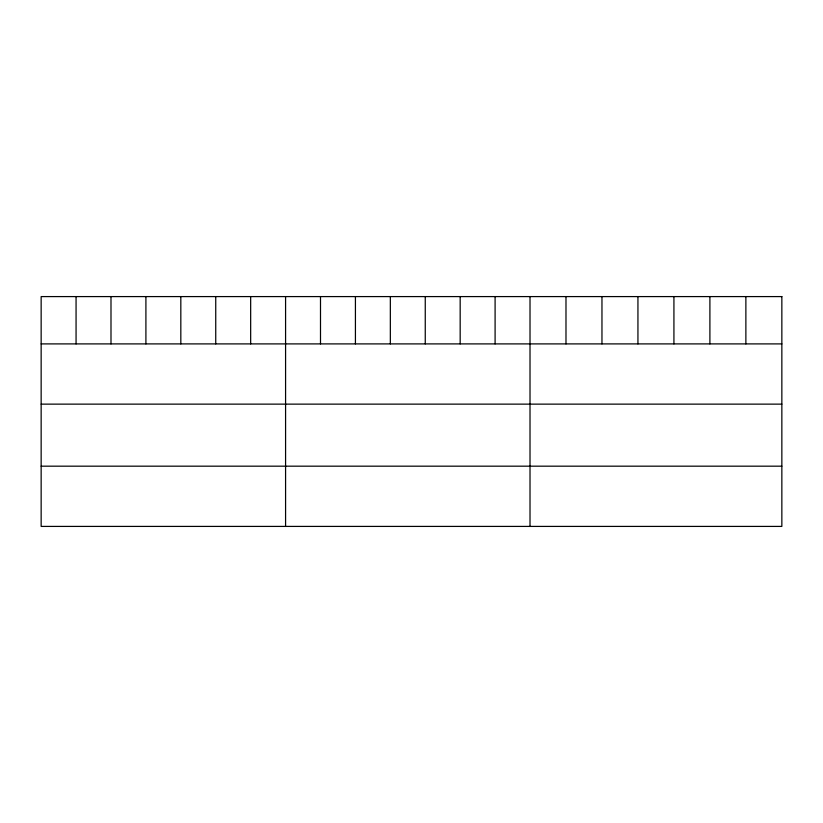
<?xml version="1.0" encoding="UTF-8"?>
<svg xmlns="http://www.w3.org/2000/svg" width="823" height="823" viewBox="0 0 823 823"><rect width="100%" height="100%" fill="white"/><g stroke="black" fill="none" stroke-linecap="round" stroke-linejoin="round"><path stroke-width="1.23" d="M41.15 343.901L781.85 343.901M41.15 404.134L781.85 404.134M41.15 466.178L781.85 466.178M745.875 296.589L745.875 343.901M709.899 296.589L709.899 343.901M673.924 296.589L673.924 343.901M637.938 296.589L637.938 343.901M601.963 296.589L601.963 343.901M565.987 296.589L565.987 343.901M530.012 296.589L530.012 526.411M495.096 296.589L495.096 343.901M460.17 296.589L460.17 343.901M425.254 296.589L425.254 343.901M390.339 296.589L390.339 343.901M355.423 296.589L355.423 343.901M320.497 296.589L320.497 343.901M285.581 296.589L285.581 526.411M250.665 296.589L250.665 343.901M215.739 296.589L215.739 343.901M180.823 296.589L180.823 343.901M145.908 296.589L145.908 343.901M110.992 296.589L110.992 343.901M76.066 296.589L76.066 343.901M781.85 296.589L41.15 296.589L41.15 526.411L781.85 526.411L781.85 296.589"/></g></svg>
